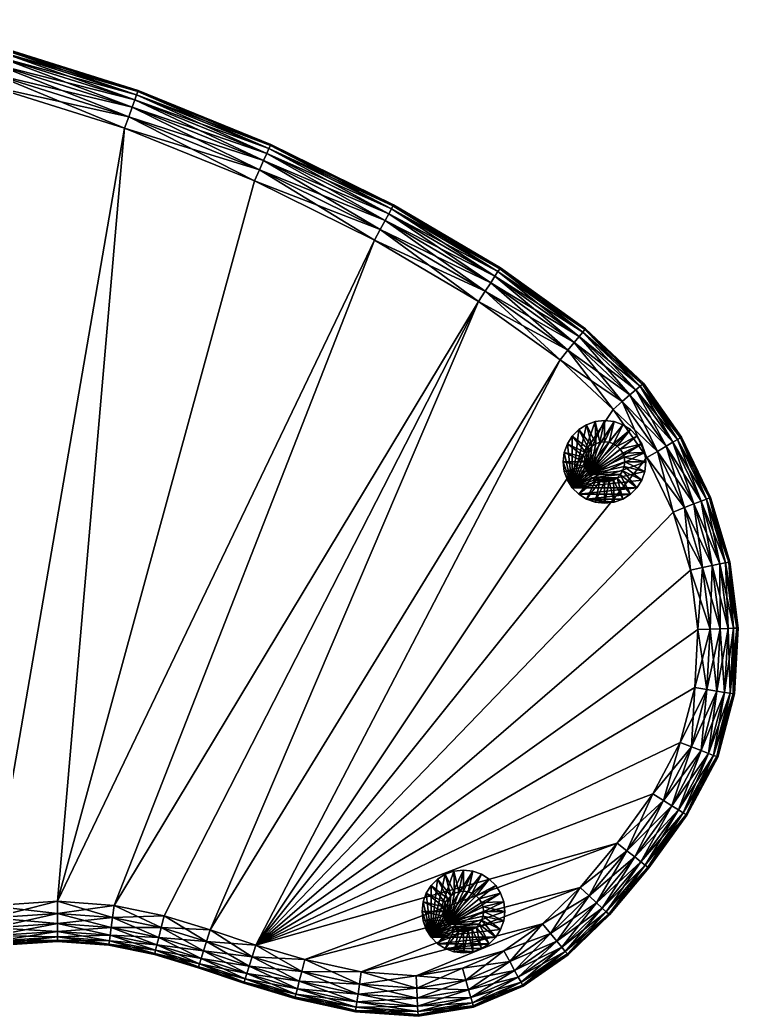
# Model space of a CAD drawing. Header units: inches. Extents: x -27.4 to 27.4, y -17.4 to 17.4.
# Drawn here: x 6.19 to 27.4, y -12.31 to 17.1 of the extents above; entities that cross this region are included whole.
import ezdxf

# ---------------------------------------------------------------- set-up
doc = ezdxf.new("R2010")
doc.units = ezdxf.units.IN
doc.header["$MEASUREMENT"] = 0
doc.layers.get('0').update_dxf_attribs({"color": 196, "true_color": 0x390888})

# ---------------------------------------------------------------- blocks, each defined once
blk = doc.blocks.new('Circle02')
at = {"color": 0}
mesh = blk.add_polyface(dxfattribs=at)
corners = [(1.222, 0), (1.19, 0.28), (1.098, 0.537), (0.954, 0.764), (0.764, 0.954), (0.537, 1.098), (0.28, 1.19), (0, 1.222), (-0.28, 1.19), (-0.537, 1.098), (-0.764, 0.954), (-0.954, 0.764), (-1.098, 0.537), (-1.19, 0.28), (-1.222, 0), (-1.19, -0.28), (-1.098, -0.537), (-0.954, -0.764), (-0.764, -0.954), (-0.537, -1.098), (-0.28, -1.19), (0, -1.222), (0.28, -1.19), (0.537, -1.098), (0.764, -0.954), (0.954, -0.764), (1.098, -0.537), (1.19, -0.28), (1.222, 0, 0.472), (1.19, 0.28, 0.472), (1.098, 0.537, 0.472), (0.954, 0.764, 0.472), (0.764, 0.954, 0.472), (0.537, 1.098, 0.472), (0.28, 1.19, 0.472), (0, 1.222, 0.472), (-0.28, 1.19, 0.472), (-0.537, 1.098, 0.472), (-0.764, 0.954, 0.472), (-0.954, 0.764, 0.472), (-1.098, 0.537, 0.472), (-1.19, 0.28, 0.472), (-1.222, 0, 0.472), (-1.19, -0.28, 0.472), (-1.098, -0.537, 0.472), (-0.954, -0.764, 0.472), (-0.764, -0.954, 0.472), (-0.537, -1.098, 0.472), (-0.28, -1.19, 0.472), (0, -1.222, 0.472), (0.28, -1.19, 0.472), (0.537, -1.098, 0.472), (0.764, -0.954, 0.472), (0.954, -0.764, 0.472), (1.098, -0.537, 0.472), (1.19, -0.28, 0.472), (0.595, 0, 0.7), (0.58, 0.138, 0.7), (0.535, 0.262, 0.7), (0.465, 0.372, 0.7), (0.372, 0.465, 0.7), (0.262, 0.535, 0.7), (0.138, 0.58, 0.7), (0, 0.595, 0.7), (-0.138, 0.58, 0.7), (-0.262, 0.535, 0.7), (-0.372, 0.465, 0.7), (-0.465, 0.372, 0.7), (-0.535, 0.262, 0.7), (-0.58, 0.138, 0.7), (-0.595, 0, 0.7), (-0.58, -0.138, 0.7), (-0.535, -0.262, 0.7), (-0.465, -0.372, 0.7), (-0.372, -0.465, 0.7), (-0.262, -0.535, 0.7), (-0.138, -0.58, 0.7), (0, -0.595, 0.7), (0.138, -0.58, 0.7), (0.262, -0.535, 0.7), (0.372, -0.465, 0.7), (0.465, -0.372, 0.7), (0.535, -0.262, 0.7), (0.58, -0.138, 0.7), (0.595, 0, 7.296), (0.58, 0.138, 7.296), (0.535, 0.262, 7.296), (0.465, 0.372, 7.296), (0.372, 0.465, 7.296), (0.262, 0.535, 7.296), (0.138, 0.58, 7.296), (0, 0.595, 7.296), (-0.138, 0.58, 7.296), (-0.262, 0.535, 7.296), (-0.372, 0.465, 7.296), (-0.465, 0.372, 7.296), (-0.535, 0.262, 7.296), (-0.58, 0.138, 7.296), (-0.595, 0, 7.296), (-0.58, -0.138, 7.296), (-0.535, -0.262, 7.296), (-0.465, -0.372, 7.296), (-0.372, -0.465, 7.296), (-0.262, -0.535, 7.296), (-0.138, -0.58, 7.296), (0, -0.595, 7.296), (0.138, -0.58, 7.296), (0.262, -0.535, 7.296), (0.372, -0.465, 7.296), (0.465, -0.372, 7.296), (0.535, -0.262, 7.296), (0.58, -0.138, 7.296)]
mesh.append_faces([[corners[k] for k in face] for face in [(104, 106, 103, 104)]], dxfattribs={"vtx0": -1, "vtx1": -1, "vtx3": -1, "color": 0})
mesh.append_faces([[corners[k] for k in face] for face in [(17, 15, 14, 17), (17, 14, 13, 17), (17, 13, 12, 17), (17, 12, 11, 17), (17, 11, 10, 17), (17, 10, 9, 17), (17, 9, 8, 17), (17, 8, 7, 17), (17, 7, 6, 17), (17, 6, 5, 17), (17, 5, 4, 17), (17, 4, 3, 17), (17, 3, 2, 17), (17, 2, 1, 17), (17, 1, 0, 17), (17, 0, 27, 17), (17, 27, 26, 17), (17, 26, 25, 17), (18, 25, 24, 18), (19, 24, 23, 19), (19, 23, 22, 19), (109, 101, 102, 109), (108, 102, 103, 108)]], dxfattribs={"vtx0": -1, "vtx2": -1, "vtx3": -1, "color": 0})
mesh.append_faces([[corners[k] for k in face] for face in [(20, 22, 21, 20)]], dxfattribs={"vtx0": -1, "vtx3": -1, "color": 0})
mesh.append_faces([[corners[k] for k in face] for face in [(18, 17, 25, 18), (19, 18, 24, 19), (20, 19, 22, 20), (98, 99, 101, 98), (97, 98, 101, 97), (96, 97, 101, 96), (95, 96, 101, 95), (94, 95, 101, 94), (93, 94, 101, 93), (92, 93, 101, 92), (91, 92, 101, 91), (90, 91, 101, 90), (89, 90, 101, 89), (88, 89, 101, 88), (87, 88, 101, 87), (86, 87, 101, 86), (85, 86, 101, 85), (84, 85, 101, 84), (111, 84, 101, 111), (110, 111, 101, 110), (109, 110, 101, 109), (108, 109, 102, 108), (107, 108, 103, 107), (106, 107, 103, 106)]], dxfattribs={"vtx1": -1, "vtx2": -1, "vtx3": -1, "color": 0})
mesh.append_faces([[corners[k] for k in face] for face in [(29, 28, 0, 29), (0, 1, 29, 0), (30, 29, 1, 30), (1, 2, 30, 1), (31, 30, 2, 31), (2, 3, 31, 2), (32, 31, 3, 32), (3, 4, 32, 3), (33, 32, 4, 33), (4, 5, 33, 4), (34, 33, 5, 34), (5, 6, 34, 5), (35, 34, 6, 35), (6, 7, 35, 6), (36, 35, 7, 36), (7, 8, 36, 7), (37, 36, 8, 37), (8, 9, 37, 8), (38, 37, 9, 38), (9, 10, 38, 9), (39, 38, 10, 39), (10, 11, 39, 10), (40, 39, 11, 40), (11, 12, 40, 11), (41, 40, 12, 41), (12, 13, 41, 12), (42, 41, 13, 42), (13, 14, 42, 13), (43, 42, 14, 43), (14, 15, 43, 14), (44, 43, 15, 44), (15, 16, 44, 15), (45, 44, 16, 45), (16, 17, 45, 16), (46, 45, 17, 46), (17, 18, 46, 17), (47, 46, 18, 47), (18, 19, 47, 18), (48, 47, 19, 48), (19, 20, 48, 19), (49, 48, 20, 49), (20, 21, 49, 20), (50, 49, 21, 50), (21, 22, 50, 21), (51, 50, 22, 51), (22, 23, 51, 22), (52, 51, 23, 52), (23, 24, 52, 23), (53, 52, 24, 53), (24, 25, 53, 24), (54, 53, 25, 54), (25, 26, 54, 25), (55, 54, 26, 55), (26, 27, 55, 26), (28, 55, 27, 28), (27, 0, 28, 27), (17, 16, 15, 17), (104, 105, 106, 104), (99, 100, 101, 99), (28, 29, 57, 28), (57, 56, 28, 57), (29, 30, 58, 29), (58, 57, 29, 58), (30, 31, 59, 30), (59, 58, 30, 59), (31, 32, 60, 31), (60, 59, 31, 60), (32, 33, 61, 32), (61, 60, 32, 61), (33, 34, 62, 33), (62, 61, 33, 62), (34, 35, 63, 34), (63, 62, 34, 63), (35, 36, 64, 35), (64, 63, 35, 64), (36, 37, 65, 36), (65, 64, 36, 65), (37, 38, 66, 37), (66, 65, 37, 66), (38, 39, 67, 38), (67, 66, 38, 67), (39, 40, 68, 39), (68, 67, 39, 68), (40, 41, 69, 40), (69, 68, 40, 69), (41, 42, 70, 41), (70, 69, 41, 70), (42, 43, 71, 42), (71, 70, 42, 71), (43, 44, 72, 43), (72, 71, 43, 72), (44, 45, 73, 44), (73, 72, 44, 73), (45, 46, 74, 45), (74, 73, 45, 74), (46, 47, 75, 46), (75, 74, 46, 75), (47, 48, 76, 47), (76, 75, 47, 76), (48, 49, 77, 48), (77, 76, 48, 77), (49, 50, 78, 49), (78, 77, 49, 78), (50, 51, 79, 50), (79, 78, 50, 79), (51, 52, 80, 51), (80, 79, 51, 80), (52, 53, 81, 52), (81, 80, 52, 81), (53, 54, 82, 53), (82, 81, 53, 82), (54, 55, 83, 54), (83, 82, 54, 83), (55, 28, 56, 55), (56, 83, 55, 56), (56, 57, 85, 56), (85, 84, 56, 85), (57, 58, 86, 57), (86, 85, 57, 86), (58, 59, 87, 58), (87, 86, 58, 87), (59, 60, 88, 59), (88, 87, 59, 88), (60, 61, 89, 60), (89, 88, 60, 89), (61, 62, 90, 61), (90, 89, 61, 90), (62, 63, 91, 62), (91, 90, 62, 91), (63, 64, 92, 63), (92, 91, 63, 92), (64, 65, 93, 64), (93, 92, 64, 93), (65, 66, 94, 65), (94, 93, 65, 94), (66, 67, 95, 66), (95, 94, 66, 95), (67, 68, 96, 67), (96, 95, 67, 96), (68, 69, 97, 68), (97, 96, 68, 97), (69, 70, 98, 69), (98, 97, 69, 98), (70, 71, 99, 70), (99, 98, 70, 99), (71, 72, 100, 71), (100, 99, 71, 100), (72, 73, 101, 72), (101, 100, 72, 101), (73, 74, 102, 73), (102, 101, 73, 102), (74, 75, 103, 74), (103, 102, 74, 103), (75, 76, 104, 75), (104, 103, 75, 104), (76, 77, 105, 76), (105, 104, 76, 105), (77, 78, 106, 77), (106, 105, 77, 106), (78, 79, 107, 78), (107, 106, 78, 107), (79, 80, 108, 79), (108, 107, 79, 108), (80, 81, 109, 80), (109, 108, 80, 109), (81, 82, 110, 81), (110, 109, 81, 110), (82, 83, 111, 82), (111, 110, 82, 111), (83, 56, 84, 83), (84, 111, 83, 84)]], dxfattribs={"vtx2": -1, "vtx3": -1, "color": 0})

msp = doc.modelspace()

# ---------------------------------------------------------------- block references
at = {"color": 93, "true_color": 0x57e157}
for p in [(23.455, 4.049), (19.288, -9.223)]:
    msp.add_blockref('Circle02', p, dxfattribs=at)

# ---------------------------------------------------------------- meshes
at = {"color": 134, "true_color": 0x1bb194}
mesh = msp.add_polyface(dxfattribs=at)
corners = [(5.647, 16.282, 14.567), (9.685, 15.014, 14.567), (9.685, 15.014, 8.268), (5.647, 16.282, 8.268), (9.673, 14.983, 14.928), (13.588, 13.393, 14.928), (5.639, 16.25, 7.907), (9.673, 14.983, 7.907), (5.639, 16.25, 14.928), (1.656, 17.067, 7.907), (1.661, 17.099, 14.567), (9.64, 14.89, 7.612), (13.588, 13.393, 7.907), (9.585, 14.736, 7.382), (13.547, 13.303, 7.612), (9.507, 14.52, 7.218), (13.48, 13.153, 7.382), (9.407, 14.242, 7.119), (13.386, 12.944, 7.218), (9.285, 13.902, 7.087), (13.265, 12.674, 7.119), (9.64, 14.89, 15.223), (13.547, 13.303, 15.223), (9.585, 14.736, 15.453), (13.48, 13.153, 15.453), (9.507, 14.52, 15.617), (13.386, 12.944, 15.617), (9.407, 14.242, 15.715), (13.265, 12.674, 15.715), (9.285, 13.902, 15.748), (13.117, 12.345, 15.748), (5.614, 16.155, 7.612), (5.573, 15.996, 7.382), (5.515, 15.773, 7.218), (5.441, 15.487, 7.119), (5.351, 15.137, 7.087), (5.614, 16.155, 15.223), (5.573, 15.996, 15.453), (5.515, 15.773, 15.617), (5.441, 15.487, 15.715), (5.351, 15.137, 15.748), (1.642, 16.969, 7.612), (1.619, 16.806, 7.382), (1.586, 16.579, 7.218), (1.544, 16.286, 7.119), (1.493, 15.928, 7.087), (1.656, 17.067, 14.928), (1.642, 16.969, 15.223), (1.619, 16.806, 15.453), (1.586, 16.579, 15.617), (1.544, 16.286, 15.715)]
mesh.append_faces([[corners[k] for k in face] for face in [(0, 1, 2, 0), (2, 3, 0, 2), (1, 4, 5, 1), (6, 3, 2, 6), (2, 7, 6, 2), (4, 1, 0, 4), (0, 8, 4, 0), (3, 6, 9, 3), (8, 0, 10, 8), (11, 7, 12, 11), (13, 11, 14, 13), (15, 13, 16, 15), (17, 15, 18, 17), (19, 17, 20, 19), (4, 21, 22, 4), (21, 23, 24, 21), (23, 25, 26, 23), (25, 27, 28, 25), (27, 29, 30, 27), (31, 6, 7, 31), (7, 11, 31, 7), (32, 31, 11, 32), (11, 13, 32, 11), (33, 32, 13, 33), (13, 15, 33, 13), (34, 33, 15, 34), (15, 17, 34, 15), (35, 34, 17, 35), (17, 19, 35, 17), (21, 4, 8, 21), (8, 36, 21, 8), (23, 21, 36, 23), (36, 37, 23, 36), (25, 23, 37, 25), (37, 38, 25, 37), (27, 25, 38, 27), (38, 39, 27, 38), (29, 27, 39, 29), (39, 40, 29, 39), (6, 31, 41, 6), (31, 32, 42, 31), (32, 33, 43, 32), (33, 34, 44, 33), (34, 35, 45, 34), (36, 8, 46, 36), (37, 36, 47, 37), (38, 37, 48, 38), (39, 38, 49, 39), (40, 39, 50, 40)]], dxfattribs={"vtx2": -1, "vtx3": -1, "color": 134})
mesh = msp.add_polyface(dxfattribs=at)
corners = [(17.223, 11.636, 14.567), (20.379, 9.78, 14.567), (20.379, 9.78, 8.268), (17.223, 11.636, 8.268), (22.144, 7.068, 7.087), (23.704, 5.594, 7.087), (13.157, -10.215, 7.087), (11.815, -9.766, 7.087), (19.736, 8.788, 7.087), (10.458, -9.352, 7.087), (8.981, -9.045, 7.087), (16.662, 10.596, 7.087), (7.307, -8.924, 7.087), (13.117, 12.345, 7.087), (9.285, 13.902, 7.087), (5.314, -9.056, 7.087), (5.351, 15.137, 7.087), (3.178, -9.635, 7.087), (13.157, -10.215, 15.748), (26.115, -2.615, 15.748), (26.211, -0.899, 15.748), (25.991, 0.853, 15.748), (25.478, 2.569, 15.748), (24.702, 4.177, 15.748), (23.704, 5.594, 15.748), (22.144, 7.068, 15.748), (11.815, -9.766, 15.748), (19.736, 8.788, 15.748), (10.458, -9.352, 15.748), (8.981, -9.045, 15.748), (16.662, 10.596, 15.748), (7.307, -8.924, 15.748), (13.117, 12.345, 15.748), (9.285, 13.902, 15.748), (5.314, -9.056, 15.748), (5.351, 15.137, 15.748), (3.178, -9.635, 15.748), (20.362, 9.752, 7.907), (17.208, 11.607, 7.907), (20.362, 9.752, 14.928), (19.932, 9.091, 15.715), (20.308, 9.669, 7.612), (17.161, 11.52, 7.612), (20.219, 9.532, 7.382), (17.083, 11.376, 7.382), (20.093, 9.339, 7.218), (16.974, 11.173, 7.218), (16.834, 10.913, 7.119), (19.932, 9.091, 7.119), (20.308, 9.669, 15.223), (17.208, 11.607, 14.928), (20.219, 9.532, 15.453), (17.161, 11.52, 15.223), (20.093, 9.339, 15.617), (17.083, 11.376, 15.453), (16.974, 11.173, 15.617), (16.834, 10.913, 15.715)]
mesh.append_faces([[corners[k] for k in face] for face in [(4, 6, 7, 4), (8, 7, 9, 8), (8, 9, 10, 8), (11, 10, 12, 11), (14, 12, 15, 14), (16, 15, 17, 16), (18, 19, 20, 18), (18, 20, 21, 18), (18, 21, 22, 18), (18, 22, 23, 18), (18, 23, 24, 18), (18, 24, 25, 18), (26, 25, 27, 26), (29, 27, 30, 29), (31, 30, 32, 31), (31, 32, 33, 31), (34, 33, 35, 34)]], dxfattribs={"vtx0": -1, "vtx2": -1, "vtx3": -1, "color": 134})
mesh.append_faces([[corners[k] for k in face] for face in [(4, 5, 6, 4), (8, 4, 7, 8), (11, 8, 10, 11), (13, 11, 12, 13), (14, 13, 12, 14), (16, 14, 15, 16), (26, 18, 25, 26), (28, 26, 27, 28), (29, 28, 27, 29), (31, 29, 30, 31), (34, 31, 33, 34), (36, 34, 35, 36)]], dxfattribs={"vtx1": -1, "vtx2": -1, "vtx3": -1, "color": 134})
mesh.append_faces([[corners[k] for k in face] for face in [(0, 1, 2, 0), (2, 3, 0, 2), (2, 37, 38, 2), (39, 1, 0, 39), (40, 27, 25, 40), (37, 41, 42, 37), (41, 43, 44, 41), (43, 45, 46, 43), (47, 46, 45, 47), (45, 48, 47, 45), (11, 47, 48, 11), (48, 8, 11, 48), (49, 39, 50, 49), (51, 49, 52, 51), (53, 51, 54, 53), (40, 53, 55, 40), (55, 56, 40, 55), (27, 40, 56, 27), (56, 30, 27, 56)]], dxfattribs={"vtx2": -1, "vtx3": -1, "color": 134})
mesh = msp.add_polyface(dxfattribs=at)
corners = [(13.601, 13.423, 14.567), (17.223, 11.636, 14.567), (17.223, 11.636, 8.268), (13.601, 13.423, 8.268), (9.685, 15.014, 14.567), (9.685, 15.014, 8.268), (17.208, 11.607, 7.907), (20.379, 9.78, 8.268), (17.208, 11.607, 14.928), (20.362, 9.752, 14.928), (13.588, 13.393, 7.907), (13.588, 13.393, 14.928), (9.673, 14.983, 7.907), (17.161, 11.52, 7.612), (20.362, 9.752, 7.907), (17.083, 11.376, 7.382), (20.308, 9.669, 7.612), (16.974, 11.173, 7.218), (20.219, 9.532, 7.382), (17.161, 11.52, 15.223), (20.308, 9.669, 15.223), (17.083, 11.376, 15.453), (20.219, 9.532, 15.453), (16.974, 11.173, 15.617), (20.093, 9.339, 15.617), (13.547, 13.303, 7.612), (13.48, 13.153, 7.382), (13.386, 12.944, 7.218), (13.265, 12.674, 7.119), (16.834, 10.913, 7.119), (13.117, 12.345, 7.087), (16.662, 10.596, 7.087), (13.547, 13.303, 15.223), (13.48, 13.153, 15.453), (13.386, 12.944, 15.617), (16.834, 10.913, 15.715), (13.265, 12.674, 15.715), (16.662, 10.596, 15.748), (13.117, 12.345, 15.748), (9.64, 14.89, 7.612), (9.585, 14.736, 7.382), (9.507, 14.52, 7.218), (9.407, 14.242, 7.119), (9.285, 13.902, 7.087), (9.673, 14.983, 14.928), (9.64, 14.89, 15.223), (9.585, 14.736, 15.453), (9.507, 14.52, 15.617), (9.407, 14.242, 15.715)]
mesh.append_faces([[corners[k] for k in face] for face in [(0, 1, 2, 0), (2, 3, 0, 2), (4, 0, 3, 4), (3, 5, 4, 3), (6, 2, 7, 6), (1, 8, 9, 1), (10, 3, 2, 10), (2, 6, 10, 2), (8, 1, 0, 8), (0, 11, 8, 0), (12, 5, 3, 12), (3, 10, 12, 3), (11, 0, 4, 11), (13, 6, 14, 13), (15, 13, 16, 15), (17, 15, 18, 17), (8, 19, 20, 8), (19, 21, 22, 19), (21, 23, 24, 21), (25, 10, 6, 25), (6, 13, 25, 6), (26, 25, 13, 26), (13, 15, 26, 13), (27, 26, 15, 27), (15, 17, 27, 15), (28, 27, 17, 28), (17, 29, 28, 17), (30, 28, 29, 30), (29, 31, 30, 29), (19, 8, 11, 19), (11, 32, 19, 11), (21, 19, 32, 21), (32, 33, 21, 32), (23, 21, 33, 23), (33, 34, 23, 33), (35, 23, 34, 35), (34, 36, 35, 34), (37, 35, 36, 37), (36, 38, 37, 36), (10, 25, 39, 10), (25, 26, 40, 25), (26, 27, 41, 26), (27, 28, 42, 27), (28, 30, 43, 28), (32, 11, 44, 32), (33, 32, 45, 33), (34, 33, 46, 34), (36, 34, 47, 36), (38, 36, 48, 38)]], dxfattribs={"vtx2": -1, "vtx3": -1, "color": 134})
mesh = msp.add_polyface(dxfattribs=at)
corners = [(22.896, 7.982, 14.567), (24.602, 6.37, 14.567), (24.602, 6.37, 8.268), (20.379, 9.78, 14.567), (22.896, 7.982, 8.268), (20.379, 9.78, 8.268), (25.688, -4.232, 7.087), (24.883, -5.755, 7.087), (13.157, -10.215, 7.087), (26.115, -2.615, 7.087), (26.211, -0.899, 7.087), (25.991, 0.853, 7.087), (25.478, 2.569, 7.087), (24.702, 4.177, 7.087), (23.704, 5.594, 7.087), (22.875, 7.957, 7.907), (22.875, 7.957, 14.928), (24.577, 6.349, 14.928), (20.362, 9.752, 7.907), (20.362, 9.752, 14.928), (22.813, 7.881, 7.612), (24.577, 6.349, 7.907), (22.708, 7.754, 7.382), (24.502, 6.284, 7.612), (22.562, 7.576, 7.218), (24.377, 6.176, 7.382), (22.374, 7.347, 7.119), (24.203, 6.025, 7.218), (23.978, 5.831, 7.119), (22.144, 7.068, 7.087), (22.813, 7.881, 15.223), (24.502, 6.284, 15.223), (22.708, 7.754, 15.453), (24.377, 6.176, 15.453), (22.562, 7.576, 15.617), (24.203, 6.025, 15.617), (23.978, 5.831, 15.715), (22.374, 7.347, 15.715), (23.704, 5.594, 15.748), (22.144, 7.068, 15.748), (20.308, 9.669, 7.612), (20.219, 9.532, 7.382), (20.093, 9.339, 7.218), (19.932, 9.091, 7.119), (19.736, 8.788, 7.087), (20.308, 9.669, 15.223), (20.219, 9.532, 15.453), (20.093, 9.339, 15.617), (19.932, 9.091, 15.715)]
mesh.append_faces([[corners[k] for k in face] for face in [(6, 7, 8, 6), (9, 6, 8, 9), (10, 9, 8, 10), (11, 10, 8, 11), (12, 11, 8, 12), (13, 12, 8, 13), (14, 13, 8, 14)]], dxfattribs={"vtx1": -1, "vtx2": -1, "vtx3": -1, "color": 134})
mesh.append_faces([[corners[k] for k in face] for face in [(0, 1, 2, 0), (3, 0, 4, 3), (4, 5, 3, 4), (15, 4, 2, 15), (0, 16, 17, 0), (18, 5, 4, 18), (4, 15, 18, 4), (16, 0, 3, 16), (3, 19, 16, 3), (20, 15, 21, 20), (22, 20, 23, 22), (24, 22, 25, 24), (26, 24, 27, 26), (27, 28, 26, 27), (29, 26, 28, 29), (28, 14, 29, 28), (16, 30, 31, 16), (30, 32, 33, 30), (32, 34, 35, 32), (36, 35, 34, 36), (34, 37, 36, 34), (38, 36, 37, 38), (37, 39, 38, 37), (40, 18, 15, 40), (15, 20, 40, 15), (41, 40, 20, 41), (20, 22, 41, 20), (42, 41, 22, 42), (22, 24, 42, 22), (43, 42, 24, 43), (24, 26, 43, 24), (44, 43, 26, 44), (26, 29, 44, 26), (30, 16, 19, 30), (19, 45, 30, 19), (32, 30, 45, 32), (45, 46, 32, 45), (34, 32, 46, 34), (46, 47, 34, 46), (37, 34, 47, 37), (47, 48, 37, 47), (39, 37, 48, 39)]], dxfattribs={"vtx2": -1, "vtx3": -1, "color": 134})
mesh = msp.add_polyface(dxfattribs=at)
corners = [(25.723, 4.778, 14.567), (26.583, 2.998, 14.567), (26.583, 2.998, 8.268), (25.723, 4.778, 8.268), (24.602, 6.37, 14.567), (24.602, 6.37, 8.268), (22.896, 7.982, 8.268), (22.896, 7.982, 14.567), (25.695, 4.761, 7.907), (25.695, 4.761, 14.928), (26.552, 2.986, 14.928), (24.577, 6.349, 7.907), (24.577, 6.349, 14.928), (22.875, 7.957, 7.907), (25.609, 4.711, 7.612), (26.552, 2.986, 7.907), (25.468, 4.628, 7.382), (26.46, 2.95, 7.612), (25.269, 4.511, 7.218), (26.307, 2.891, 7.382), (25.014, 4.361, 7.119), (26.092, 2.807, 7.218), (24.702, 4.177, 7.087), (25.816, 2.7, 7.119), (25.609, 4.711, 15.223), (26.46, 2.95, 15.223), (25.468, 4.628, 15.453), (26.307, 2.891, 15.453), (25.269, 4.511, 15.617), (26.092, 2.807, 15.617), (25.014, 4.361, 15.715), (25.816, 2.7, 15.715), (24.702, 4.177, 15.748), (25.478, 2.569, 15.748), (24.502, 6.284, 7.612), (24.377, 6.176, 7.382), (24.203, 6.025, 7.218), (23.978, 5.831, 7.119), (23.704, 5.594, 7.087), (24.502, 6.284, 15.223), (24.377, 6.176, 15.453), (24.203, 6.025, 15.617), (23.978, 5.831, 15.715), (23.704, 5.594, 15.748), (22.813, 7.881, 7.612), (22.708, 7.754, 7.382), (22.562, 7.576, 7.218), (22.875, 7.957, 14.928), (22.813, 7.881, 15.223), (22.708, 7.754, 15.453)]
mesh.append_faces([[corners[k] for k in face] for face in [(0, 1, 2, 0), (2, 3, 0, 2), (4, 0, 3, 4), (3, 5, 4, 3), (5, 6, 7, 5), (8, 3, 2, 8), (0, 9, 10, 0), (11, 5, 3, 11), (3, 8, 11, 3), (9, 0, 4, 9), (4, 12, 9, 4), (5, 11, 13, 5), (12, 4, 7, 12), (14, 8, 15, 14), (16, 14, 17, 16), (18, 16, 19, 18), (20, 18, 21, 20), (22, 20, 23, 22), (9, 24, 25, 9), (24, 26, 27, 24), (26, 28, 29, 26), (28, 30, 31, 28), (30, 32, 33, 30), (34, 11, 8, 34), (8, 14, 34, 8), (35, 34, 14, 35), (14, 16, 35, 14), (36, 35, 16, 36), (16, 18, 36, 16), (37, 36, 18, 37), (18, 20, 37, 18), (38, 37, 20, 38), (20, 22, 38, 20), (24, 9, 12, 24), (12, 39, 24, 12), (26, 24, 39, 26), (39, 40, 26, 39), (28, 26, 40, 28), (40, 41, 28, 40), (30, 28, 41, 30), (41, 42, 30, 41), (32, 30, 42, 32), (42, 43, 32, 42), (11, 34, 44, 11), (34, 35, 45, 34), (35, 36, 46, 35), (39, 12, 47, 39), (40, 39, 48, 40), (41, 40, 49, 41)]], dxfattribs={"vtx2": -1, "vtx3": -1, "color": 134})
mesh = msp.add_polyface(dxfattribs=at)
corners = [(26.583, 2.998, 14.567), (27.151, 1.097, 14.567), (27.151, 1.097, 8.268), (26.583, 2.998, 8.268), (27.119, 1.09, 7.907), (27.396, -0.858, 8.268), (27.119, 1.09, 14.928), (27.363, -0.86, 14.928), (26.552, 2.986, 7.907), (26.552, 2.986, 14.928), (25.695, 4.761, 7.907), (25.723, 4.778, 14.567), (27.022, 1.07, 7.612), (27.363, -0.86, 7.907), (26.861, 1.036, 7.382), (27.265, -0.863, 7.612), (26.636, 0.988, 7.218), (27.1, -0.869, 7.382), (26.346, 0.927, 7.119), (26.869, -0.877, 7.218), (27.022, 1.07, 15.223), (27.265, -0.863, 15.223), (26.861, 1.036, 15.453), (27.1, -0.869, 15.453), (26.636, 0.988, 15.617), (26.869, -0.877, 15.617), (26.346, 0.927, 15.715), (26.573, -0.887, 15.715), (25.991, 0.853, 15.748), (26.211, -0.899, 15.748), (26.46, 2.95, 7.612), (26.307, 2.891, 7.382), (26.092, 2.807, 7.218), (25.816, 2.7, 7.119), (25.478, 2.569, 7.087), (25.991, 0.853, 7.087), (26.46, 2.95, 15.223), (26.307, 2.891, 15.453), (26.092, 2.807, 15.617), (25.816, 2.7, 15.715), (25.478, 2.569, 15.748), (25.609, 4.711, 7.612), (25.468, 4.628, 7.382), (25.269, 4.511, 7.218), (25.014, 4.361, 7.119), (24.702, 4.177, 7.087), (25.695, 4.761, 14.928), (25.609, 4.711, 15.223), (25.468, 4.628, 15.453), (25.269, 4.511, 15.617), (25.014, 4.361, 15.715)]
mesh.append_faces([[corners[k] for k in face] for face in [(0, 1, 2, 0), (2, 3, 0, 2), (4, 2, 5, 4), (1, 6, 7, 1), (8, 3, 2, 8), (2, 4, 8, 2), (6, 1, 0, 6), (0, 9, 6, 0), (3, 8, 10, 3), (9, 0, 11, 9), (12, 4, 13, 12), (14, 12, 15, 14), (16, 14, 17, 16), (18, 16, 19, 18), (6, 20, 21, 6), (20, 22, 23, 20), (22, 24, 25, 22), (24, 26, 27, 24), (26, 28, 29, 26), (30, 8, 4, 30), (4, 12, 30, 4), (31, 30, 12, 31), (12, 14, 31, 12), (32, 31, 14, 32), (14, 16, 32, 14), (33, 32, 16, 33), (16, 18, 33, 16), (34, 33, 18, 34), (18, 35, 34, 18), (20, 6, 9, 20), (9, 36, 20, 9), (22, 20, 36, 22), (36, 37, 22, 36), (24, 22, 37, 24), (37, 38, 24, 37), (26, 24, 38, 26), (38, 39, 26, 38), (28, 26, 39, 28), (39, 40, 28, 39), (8, 30, 41, 8), (30, 31, 42, 30), (31, 32, 43, 31), (32, 33, 44, 32), (33, 34, 45, 33), (36, 9, 46, 36), (37, 36, 47, 37), (38, 37, 48, 38), (39, 38, 49, 39), (40, 39, 50, 40)]], dxfattribs={"vtx2": -1, "vtx3": -1, "color": 134})
mesh = msp.add_polyface(dxfattribs=at)
corners = [(27.396, -0.858, 14.567), (27.288, -2.801, 14.567), (27.288, -2.801, 8.268), (27.396, -0.858, 8.268), (27.151, 1.097, 14.567), (27.151, 1.097, 8.268), (27.363, -0.86, 7.907), (27.255, -2.796, 7.907), (27.255, -2.796, 14.928), (27.363, -0.86, 14.928), (27.119, 1.09, 7.907), (26.995, -2.755, 7.382), (27.158, -2.78, 7.612), (26.672, -4.616, 7.612), (26.767, -2.718, 7.218), (26.519, -4.556, 7.382), (26.474, -2.672, 7.119), (26.303, -4.472, 7.218), (26.115, -2.615, 7.087), (26.026, -4.364, 7.119), (27.158, -2.78, 15.223), (26.995, -2.755, 15.453), (26.519, -4.556, 15.453), (26.767, -2.718, 15.617), (26.303, -4.472, 15.617), (26.474, -2.672, 15.715), (26.026, -4.364, 15.715), (26.115, -2.615, 15.748), (25.688, -4.232, 15.748), (27.265, -0.863, 7.612), (27.1, -0.869, 7.382), (26.869, -0.877, 7.218), (26.573, -0.887, 7.119), (26.211, -0.899, 7.087), (27.265, -0.863, 15.223), (27.1, -0.869, 15.453), (26.869, -0.877, 15.617), (26.573, -0.887, 15.715), (26.211, -0.899, 15.748), (27.022, 1.07, 7.612), (26.861, 1.036, 7.382), (26.636, 0.988, 7.218), (26.346, 0.927, 7.119), (25.991, 0.853, 7.087), (27.119, 1.09, 14.928), (27.022, 1.07, 15.223), (26.861, 1.036, 15.453), (26.636, 0.988, 15.617), (26.346, 0.927, 15.715)]
mesh.append_faces([[corners[k] for k in face] for face in [(0, 1, 2, 0), (2, 3, 0, 2), (4, 0, 3, 4), (3, 5, 4, 3), (6, 3, 2, 6), (2, 7, 6, 2), (8, 1, 0, 8), (0, 9, 8, 0), (3, 6, 10, 3), (9, 0, 4, 9), (11, 12, 13, 11), (14, 11, 15, 14), (16, 14, 17, 16), (18, 16, 19, 18), (20, 21, 22, 20), (21, 23, 24, 21), (23, 25, 26, 23), (25, 27, 28, 25), (29, 6, 7, 29), (7, 12, 29, 7), (30, 29, 12, 30), (12, 11, 30, 12), (31, 30, 11, 31), (11, 14, 31, 11), (32, 31, 14, 32), (14, 16, 32, 14), (33, 32, 16, 33), (16, 18, 33, 16), (20, 8, 9, 20), (9, 34, 20, 9), (21, 20, 34, 21), (34, 35, 21, 34), (23, 21, 35, 23), (35, 36, 23, 35), (25, 23, 36, 25), (36, 37, 25, 36), (27, 25, 37, 27), (37, 38, 27, 37), (6, 29, 39, 6), (29, 30, 40, 29), (30, 31, 41, 30), (31, 32, 42, 31), (43, 42, 32, 43), (32, 33, 43, 32), (34, 9, 44, 34), (35, 34, 45, 35), (36, 35, 46, 36), (37, 36, 47, 37), (38, 37, 48, 38)]], dxfattribs={"vtx2": -1, "vtx3": -1, "color": 134})
mesh = msp.add_polyface(dxfattribs=at)
corners = [(20.479, -10.388, 7.087), (19.258, -10.903, 7.087), (17.895, -11.125, 7.087), (21.626, -9.59, 7.087), (16.27, -11.011, 7.087), (22.735, -8.521, 7.087), (14.607, -10.646, 7.087), (23.827, -7.21, 7.087), (13.157, -10.215, 7.087), (17.895, -11.125, 15.748), (19.258, -10.903, 15.748), (20.479, -10.388, 15.748), (21.626, -9.59, 15.748), (16.27, -11.011, 15.748), (22.735, -8.521, 15.748), (14.607, -10.646, 15.748), (23.827, -7.21, 15.748), (13.157, -10.215, 15.748), (24.883, -5.755, 15.748), (25.688, -4.232, 15.748), (26.115, -2.615, 15.748), (21.052, -11.428, 14.567), (21.036, -11.399, 14.928), (19.578, -12.014, 14.928), (16.219, -11.369, 15.715), (16.176, -11.662, 7.218), (16.219, -11.369, 7.119), (17.912, -11.488, 7.119), (16.176, -11.662, 15.617), (17.925, -11.785, 15.617), (17.912, -11.488, 15.715), (19.359, -11.252, 7.119), (19.441, -11.538, 7.218), (17.925, -11.785, 7.218), (19.441, -11.538, 15.617), (19.359, -11.252, 15.715), (20.988, -11.312, 7.612), (21.036, -11.399, 7.907), (19.578, -12.014, 7.907), (20.908, -11.168, 7.382), (19.551, -11.919, 7.612), (20.797, -10.965, 7.218), (19.505, -11.76, 7.382), (20.654, -10.705, 7.119), (20.988, -11.312, 15.223), (19.551, -11.919, 15.223), (20.908, -11.168, 15.453), (19.505, -11.76, 15.453), (20.797, -10.965, 15.617), (20.654, -10.705, 15.715), (21.856, -9.87, 7.119), (21.856, -9.87, 15.715)]
mesh.append_faces([[corners[k] for k in face] for face in [(3, 2, 4, 3), (5, 4, 6, 5), (7, 6, 8, 7), (9, 11, 12, 9), (13, 12, 14, 13), (15, 14, 16, 15), (17, 16, 18, 17), (17, 18, 19, 17), (17, 19, 20, 17)]], dxfattribs={"vtx0": -1, "vtx2": -1, "vtx3": -1, "color": 134})
mesh.append_faces([[corners[k] for k in face] for face in [(3, 0, 2, 3), (5, 3, 4, 5), (13, 9, 12, 13), (15, 13, 14, 15), (17, 15, 16, 17)]], dxfattribs={"vtx1": -1, "vtx2": -1, "vtx3": -1, "color": 134})
mesh.append_faces([[corners[k] for k in face] for face in [(0, 1, 2, 0), (9, 10, 11, 9), (21, 22, 23, 21), (24, 13, 15, 24), (25, 26, 27, 25), (2, 27, 26, 2), (26, 4, 2, 26), (24, 28, 29, 24), (13, 24, 30, 13), (30, 9, 13, 30), (31, 32, 33, 31), (1, 31, 27, 1), (27, 2, 1, 27), (34, 35, 30, 34), (9, 30, 35, 9), (35, 10, 9, 35), (36, 37, 38, 36), (39, 36, 40, 39), (41, 39, 42, 41), (42, 32, 41, 42), (43, 41, 32, 43), (32, 31, 43, 32), (0, 43, 31, 0), (31, 1, 0, 31), (22, 44, 45, 22), (44, 46, 47, 44), (34, 47, 46, 34), (46, 48, 34, 46), (35, 34, 48, 35), (48, 49, 35, 48), (10, 35, 49, 10), (49, 11, 10, 49), (41, 43, 50, 41), (43, 0, 3, 43), (11, 49, 51, 11)]], dxfattribs={"vtx2": -1, "vtx3": -1, "color": 134})
mesh = msp.add_polyface(dxfattribs=at)
corners = [(26.795, -4.664, 14.567), (25.888, -6.381, 14.567), (25.888, -6.381, 8.268), (26.795, -4.664, 8.268), (27.288, -2.801, 14.567), (27.288, -2.801, 8.268), (26.765, -4.652, 7.907), (25.86, -6.364, 7.907), (25.86, -6.364, 14.928), (26.765, -4.652, 14.928), (27.255, -2.796, 7.907), (27.255, -2.796, 14.928), (25.19, -5.946, 7.119), (25.441, -6.103, 7.218), (24.345, -7.613, 7.218), (24.883, -5.755, 7.087), (24.112, -7.432, 7.119), (25.637, -6.224, 15.453), (25.441, -6.103, 15.617), (24.345, -7.613, 15.617), (25.19, -5.946, 15.715), (24.112, -7.432, 15.715), (24.883, -5.755, 15.748), (23.827, -7.21, 15.748), (26.672, -4.616, 7.612), (25.776, -6.311, 7.612), (26.519, -4.556, 7.382), (25.637, -6.224, 7.382), (26.303, -4.472, 7.218), (26.026, -4.364, 7.119), (25.688, -4.232, 7.087), (25.776, -6.311, 15.223), (26.672, -4.616, 15.223), (26.519, -4.556, 15.453), (26.303, -4.472, 15.617), (26.026, -4.364, 15.715), (25.688, -4.232, 15.748), (27.158, -2.78, 7.612), (26.995, -2.755, 7.382), (26.767, -2.718, 7.218), (26.474, -2.672, 7.119), (26.115, -2.615, 7.087), (27.158, -2.78, 15.223), (26.995, -2.755, 15.453), (26.767, -2.718, 15.617), (26.474, -2.672, 15.715)]
mesh.append_faces([[corners[k] for k in face] for face in [(0, 1, 2, 0), (2, 3, 0, 2), (4, 0, 3, 4), (3, 5, 4, 3), (6, 3, 2, 6), (2, 7, 6, 2), (8, 1, 0, 8), (0, 9, 8, 0), (10, 5, 3, 10), (3, 6, 10, 3), (9, 0, 4, 9), (4, 11, 9, 4), (12, 13, 14, 12), (15, 12, 16, 15), (17, 18, 19, 17), (18, 20, 21, 18), (20, 22, 23, 20), (24, 6, 7, 24), (7, 25, 24, 7), (26, 24, 25, 26), (25, 27, 26, 25), (28, 26, 27, 28), (27, 13, 28, 27), (29, 28, 13, 29), (13, 12, 29, 13), (30, 29, 12, 30), (12, 15, 30, 12), (31, 8, 9, 31), (9, 32, 31, 9), (17, 31, 32, 17), (32, 33, 17, 32), (18, 17, 33, 18), (33, 34, 18, 33), (20, 18, 34, 20), (34, 35, 20, 34), (22, 20, 35, 22), (35, 36, 22, 35), (37, 10, 6, 37), (6, 24, 37, 6), (24, 26, 38, 24), (26, 28, 39, 26), (28, 29, 40, 28), (29, 30, 41, 29), (32, 9, 11, 32), (11, 42, 32, 11), (33, 32, 42, 33), (34, 33, 43, 34), (35, 34, 44, 35), (36, 35, 45, 36)]], dxfattribs={"vtx2": -1, "vtx3": -1, "color": 134})
mesh = msp.add_polyface(dxfattribs=at)
corners = [(24.76, -7.936, 14.567), (23.602, -9.326, 14.567), (23.602, -9.326, 8.268), (24.76, -7.936, 8.268), (25.888, -6.381, 14.567), (25.888, -6.381, 8.268), (23.827, -7.21, 7.087), (22.735, -8.521, 7.087), (14.607, -10.646, 7.087), (24.883, -5.755, 7.087), (13.157, -10.215, 7.087), (24.734, -7.916, 7.907), (24.734, -7.916, 14.928), (23.578, -9.304, 14.928), (25.86, -6.364, 7.907), (25.86, -6.364, 14.928), (23, -8.767, 7.119), (21.856, -9.87, 7.119), (23, -8.767, 15.715), (22.735, -8.521, 15.748), (21.626, -9.59, 15.748), (24.656, -7.855, 7.612), (23.578, -9.304, 7.907), (23.505, -9.237, 7.612), (24.526, -7.754, 7.382), (23.385, -9.125, 7.382), (24.345, -7.613, 7.218), (23.217, -8.968, 7.218), (24.112, -7.432, 7.119), (23.505, -9.237, 15.223), (24.656, -7.855, 15.223), (23.385, -9.125, 15.453), (24.526, -7.754, 15.453), (23.217, -8.968, 15.617), (24.345, -7.613, 15.617), (24.112, -7.432, 15.715), (23.827, -7.21, 15.748), (25.776, -6.311, 7.612), (25.637, -6.224, 7.382), (25.441, -6.103, 7.218), (25.19, -5.946, 7.119), (25.776, -6.311, 15.223), (25.637, -6.224, 15.453), (25.441, -6.103, 15.617), (25.19, -5.946, 15.715)]
mesh.append_faces([[corners[k] for k in face] for face in [(6, 7, 8, 6), (9, 6, 10, 9)]], dxfattribs={"vtx1": -1, "vtx2": -1, "vtx3": -1, "color": 134})
mesh.append_faces([[corners[k] for k in face] for face in [(0, 1, 2, 0), (2, 3, 0, 2), (4, 0, 3, 4), (3, 5, 4, 3), (11, 3, 2, 11), (0, 12, 13, 0), (14, 5, 3, 14), (3, 11, 14, 3), (12, 0, 4, 12), (4, 15, 12, 4), (7, 16, 17, 7), (18, 19, 20, 18), (21, 11, 22, 21), (22, 23, 21, 22), (24, 21, 23, 24), (23, 25, 24, 23), (26, 24, 25, 26), (25, 27, 26, 25), (28, 26, 27, 28), (27, 16, 28, 27), (6, 28, 16, 6), (16, 7, 6, 16), (29, 13, 12, 29), (12, 30, 29, 12), (31, 29, 30, 31), (30, 32, 31, 30), (33, 31, 32, 33), (32, 34, 33, 32), (18, 33, 34, 18), (34, 35, 18, 34), (19, 18, 35, 19), (35, 36, 19, 35), (37, 14, 11, 37), (11, 21, 37, 11), (38, 37, 21, 38), (21, 24, 38, 21), (39, 38, 24, 39), (24, 26, 39, 24), (26, 28, 40, 26), (28, 6, 9, 28), (30, 12, 15, 30), (15, 41, 30, 15), (32, 30, 41, 32), (41, 42, 32, 41), (34, 32, 42, 34), (35, 34, 43, 35), (36, 35, 44, 36)]], dxfattribs={"vtx2": -1, "vtx3": -1, "color": 134})
mesh = msp.add_polyface(dxfattribs=at)
corners = [(22.378, -10.506, 14.567), (21.052, -11.428, 14.567), (21.052, -11.428, 8.268), (22.378, -10.506, 8.268), (23.602, -9.326, 14.567), (23.602, -9.326, 8.268), (22.357, -10.48, 7.907), (21.036, -11.399, 7.907), (21.036, -11.399, 14.928), (22.357, -10.48, 14.928), (23.578, -9.304, 7.907), (23.578, -9.304, 14.928), (24.734, -7.916, 7.907), (24.76, -7.936, 14.567), (22.294, -10.404, 7.612), (20.988, -11.312, 7.612), (22.19, -10.277, 7.382), (20.908, -11.168, 7.382), (22.043, -10.099, 7.218), (20.797, -10.965, 7.218), (21.856, -9.87, 7.119), (21.626, -9.59, 7.087), (20.654, -10.705, 7.119), (20.988, -11.312, 15.223), (22.294, -10.404, 15.223), (20.908, -11.168, 15.453), (22.19, -10.277, 15.453), (20.797, -10.965, 15.617), (22.043, -10.099, 15.617), (20.654, -10.705, 15.715), (21.856, -9.87, 15.715), (21.626, -9.59, 15.748), (20.479, -10.388, 15.748), (23.505, -9.237, 7.612), (23.385, -9.125, 7.382), (23.217, -8.968, 7.218), (23, -8.767, 7.119), (22.735, -8.521, 7.087), (23.505, -9.237, 15.223), (23.385, -9.125, 15.453), (23.217, -8.968, 15.617), (23, -8.767, 15.715)]
mesh.append_faces([[corners[k] for k in face] for face in [(0, 1, 2, 0), (2, 3, 0, 2), (4, 0, 3, 4), (3, 5, 4, 3), (6, 3, 2, 6), (2, 7, 6, 2), (8, 1, 0, 8), (0, 9, 8, 0), (10, 5, 3, 10), (3, 6, 10, 3), (9, 0, 4, 9), (4, 11, 9, 4), (5, 10, 12, 5), (11, 4, 13, 11), (14, 6, 7, 14), (7, 15, 14, 7), (16, 14, 15, 16), (15, 17, 16, 15), (18, 16, 17, 18), (17, 19, 18, 17), (20, 18, 19, 20), (21, 20, 22, 21), (23, 8, 9, 23), (9, 24, 23, 9), (25, 23, 24, 25), (24, 26, 25, 24), (27, 25, 26, 27), (26, 28, 27, 26), (29, 27, 28, 29), (28, 30, 29, 28), (30, 31, 32, 30), (33, 10, 6, 33), (6, 14, 33, 6), (34, 33, 14, 34), (14, 16, 34, 14), (35, 34, 16, 35), (16, 18, 35, 16), (36, 35, 18, 36), (18, 20, 36, 18), (20, 21, 37, 20), (24, 9, 11, 24), (11, 38, 24, 11), (26, 24, 38, 26), (38, 39, 26, 38), (28, 26, 39, 28), (39, 40, 28, 39), (30, 28, 40, 30), (40, 41, 30, 40), (31, 30, 41, 31)]], dxfattribs={"vtx2": -1, "vtx3": -1, "color": 134})
mesh = msp.add_polyface(dxfattribs=at)
corners = [(5.509, -10.227, 14.567), (3.611, -10.741, 14.567), (3.611, -10.741, 8.268), (5.509, -10.227, 8.268), (7.303, -10.108, 14.567), (7.303, -10.108, 8.268), (5.504, -10.194, 7.907), (5.504, -10.194, 14.928), (3.599, -10.71, 14.928), (7.303, -10.075, 7.907), (7.303, -10.075, 14.928), (8.823, -10.185, 7.907), (8.818, -10.217, 14.567), (5.487, -10.097, 7.612), (3.599, -10.71, 7.907), (5.46, -9.934, 7.382), (3.563, -10.618, 7.612), (5.422, -9.707, 7.218), (3.503, -10.464, 7.382), (5.373, -9.414, 7.119), (3.419, -10.249, 7.218), (5.314, -9.056, 7.087), (3.31, -9.973, 7.119), (5.487, -10.097, 15.223), (3.563, -10.618, 15.223), (5.46, -9.934, 15.453), (3.503, -10.464, 15.453), (5.422, -9.707, 15.617), (3.419, -10.249, 15.617), (5.373, -9.414, 15.715), (3.31, -9.973, 15.715), (5.314, -9.056, 15.748), (3.178, -9.635, 15.748), (7.304, -9.977, 7.612), (7.304, -9.812, 7.382), (7.305, -9.582, 7.218), (7.306, -9.286, 7.119), (7.307, -8.924, 7.087), (7.304, -9.977, 15.223), (7.304, -9.812, 15.453), (7.305, -9.582, 15.617), (7.306, -9.286, 15.715), (7.307, -8.924, 15.748), (8.836, -10.087, 7.612), (8.859, -9.924, 7.382), (8.891, -9.696, 7.218), (8.823, -10.185, 14.928), (8.836, -10.087, 15.223), (8.859, -9.924, 15.453)]
mesh.append_faces([[corners[k] for k in face] for face in [(0, 1, 2, 0), (2, 3, 0, 2), (4, 0, 3, 4), (3, 5, 4, 3), (6, 3, 2, 6), (0, 7, 8, 0), (9, 5, 3, 9), (3, 6, 9, 3), (7, 0, 4, 7), (4, 10, 7, 4), (5, 9, 11, 5), (10, 4, 12, 10), (13, 6, 14, 13), (15, 13, 16, 15), (17, 15, 18, 17), (19, 17, 20, 19), (21, 19, 22, 21), (7, 23, 24, 7), (23, 25, 26, 23), (25, 27, 28, 25), (27, 29, 30, 27), (29, 31, 32, 29), (33, 9, 6, 33), (6, 13, 33, 6), (34, 33, 13, 34), (13, 15, 34, 13), (35, 34, 15, 35), (15, 17, 35, 15), (36, 35, 17, 36), (17, 19, 36, 17), (37, 36, 19, 37), (19, 21, 37, 19), (23, 7, 10, 23), (10, 38, 23, 10), (25, 23, 38, 25), (38, 39, 25, 38), (27, 25, 39, 27), (39, 40, 27, 39), (29, 27, 40, 29), (40, 41, 29, 40), (31, 29, 41, 31), (41, 42, 31, 41), (9, 33, 43, 9), (33, 34, 44, 33), (34, 35, 45, 34), (38, 10, 46, 38), (39, 38, 47, 39), (40, 39, 48, 40)]], dxfattribs={"vtx2": -1, "vtx3": -1, "color": 134})
mesh = msp.add_polyface(dxfattribs=at)
corners = [(8.818, -10.217, 14.567), (7.303, -10.108, 14.567), (7.303, -10.108, 8.268), (8.818, -10.217, 8.268), (10.165, -10.497, 14.567), (10.165, -10.497, 8.268), (8.823, -10.185, 7.907), (8.823, -10.185, 14.928), (7.303, -10.075, 14.928), (10.173, -10.466, 7.907), (10.173, -10.466, 14.928), (11.465, -10.86, 7.907), (11.455, -10.891, 14.567), (8.836, -10.087, 7.612), (7.303, -10.075, 7.907), (8.859, -9.924, 7.382), (7.304, -9.977, 7.612), (8.891, -9.696, 7.218), (7.304, -9.812, 7.382), (8.931, -9.403, 7.119), (7.305, -9.582, 7.218), (7.306, -9.286, 7.119), (8.981, -9.045, 7.087), (7.307, -8.924, 7.087), (8.836, -10.087, 15.223), (7.304, -9.977, 15.223), (8.859, -9.924, 15.453), (7.304, -9.812, 15.453), (8.891, -9.696, 15.617), (7.305, -9.582, 15.617), (7.306, -9.286, 15.715), (8.931, -9.403, 15.715), (7.307, -8.924, 15.748), (8.981, -9.045, 15.748), (10.198, -10.37, 7.612), (10.238, -10.211, 7.382), (10.295, -9.988, 7.218), (10.368, -9.702, 7.119), (10.458, -9.352, 7.087), (10.198, -10.37, 15.223), (10.238, -10.211, 15.453), (10.295, -9.988, 15.617), (10.368, -9.702, 15.715), (10.458, -9.352, 15.748), (11.495, -10.766, 7.612), (11.465, -10.86, 14.928), (11.495, -10.766, 15.223)]
mesh.append_faces([[corners[k] for k in face] for face in [(0, 1, 2, 0), (2, 3, 0, 2), (4, 0, 3, 4), (3, 5, 4, 3), (6, 3, 2, 6), (0, 7, 8, 0), (9, 5, 3, 9), (3, 6, 9, 3), (7, 0, 4, 7), (4, 10, 7, 4), (5, 9, 11, 5), (10, 4, 12, 10), (13, 6, 14, 13), (15, 13, 16, 15), (17, 15, 18, 17), (19, 17, 20, 19), (20, 21, 19, 20), (22, 19, 21, 22), (21, 23, 22, 21), (7, 24, 25, 7), (24, 26, 27, 24), (26, 28, 29, 26), (30, 29, 28, 30), (28, 31, 30, 28), (32, 30, 31, 32), (31, 33, 32, 31), (34, 9, 6, 34), (6, 13, 34, 6), (35, 34, 13, 35), (13, 15, 35, 13), (36, 35, 15, 36), (15, 17, 36, 15), (37, 36, 17, 37), (17, 19, 37, 17), (38, 37, 19, 38), (19, 22, 38, 19), (24, 7, 10, 24), (10, 39, 24, 10), (26, 24, 39, 26), (39, 40, 26, 39), (28, 26, 40, 28), (40, 41, 28, 40), (31, 28, 41, 31), (41, 42, 31, 41), (33, 31, 42, 33), (42, 43, 33, 42), (9, 34, 44, 9), (39, 10, 45, 39), (40, 39, 46, 40)]], dxfattribs={"vtx2": -1, "vtx3": -1, "color": 134})
mesh = msp.add_polyface(dxfattribs=at)
corners = [(11.455, -10.891, 14.567), (10.165, -10.497, 14.567), (10.165, -10.497, 8.268), (11.455, -10.891, 8.268), (12.801, -11.341, 14.567), (12.801, -11.341, 8.268), (11.465, -10.86, 7.907), (11.465, -10.86, 14.928), (10.173, -10.466, 14.928), (12.811, -11.31, 7.907), (12.811, -11.31, 14.928), (14.32, -11.759, 7.907), (14.312, -11.791, 14.567), (11.495, -10.766, 7.612), (10.173, -10.466, 7.907), (11.545, -10.61, 7.382), (10.198, -10.37, 7.612), (10.238, -10.211, 7.382), (11.615, -10.391, 7.218), (10.295, -9.988, 7.218), (11.705, -10.11, 7.119), (10.368, -9.702, 7.119), (11.815, -9.766, 7.087), (10.458, -9.352, 7.087), (11.495, -10.766, 15.223), (10.198, -10.37, 15.223), (11.545, -10.61, 15.453), (10.238, -10.211, 15.453), (10.295, -9.988, 15.617), (11.615, -10.391, 15.617), (10.368, -9.702, 15.715), (11.705, -10.11, 15.715), (10.458, -9.352, 15.748), (11.815, -9.766, 15.748), (12.84, -11.216, 7.612), (12.89, -11.059, 7.382), (12.959, -10.84, 7.218), (13.048, -10.559, 7.119), (13.157, -10.215, 7.087), (12.84, -11.216, 15.223), (12.89, -11.059, 15.453), (12.959, -10.84, 15.617), (13.048, -10.559, 15.715), (13.157, -10.215, 15.748)]
mesh.append_faces([[corners[k] for k in face] for face in [(0, 1, 2, 0), (2, 3, 0, 2), (4, 0, 3, 4), (3, 5, 4, 3), (6, 3, 2, 6), (0, 7, 8, 0), (9, 5, 3, 9), (3, 6, 9, 3), (7, 0, 4, 7), (4, 10, 7, 4), (5, 9, 11, 5), (10, 4, 12, 10), (13, 6, 14, 13), (15, 13, 16, 15), (16, 17, 15, 16), (18, 15, 17, 18), (17, 19, 18, 17), (20, 18, 19, 20), (19, 21, 20, 19), (22, 20, 21, 22), (21, 23, 22, 21), (7, 24, 25, 7), (24, 26, 27, 24), (28, 27, 26, 28), (26, 29, 28, 26), (30, 28, 29, 30), (29, 31, 30, 29), (32, 30, 31, 32), (31, 33, 32, 31), (34, 9, 6, 34), (6, 13, 34, 6), (35, 34, 13, 35), (13, 15, 35, 13), (36, 35, 15, 36), (15, 18, 36, 15), (37, 36, 18, 37), (18, 20, 37, 18), (38, 37, 20, 38), (20, 22, 38, 20), (24, 7, 10, 24), (10, 39, 24, 10), (26, 24, 39, 26), (39, 40, 26, 39), (29, 26, 40, 29), (40, 41, 29, 40), (31, 29, 41, 31), (41, 42, 31, 41), (33, 31, 42, 33), (42, 43, 33, 42)]], dxfattribs={"vtx2": -1, "vtx3": -1, "color": 134})
mesh = msp.add_polyface(dxfattribs=at)
corners = [(14.312, -11.791, 14.567), (12.801, -11.341, 14.567), (12.801, -11.341, 8.268), (14.312, -11.791, 8.268), (16.101, -12.183, 14.567), (16.101, -12.183, 8.268), (14.32, -11.759, 7.907), (14.32, -11.759, 14.928), (12.811, -11.31, 14.928), (16.106, -12.15, 7.907), (16.106, -12.15, 14.928), (14.345, -11.664, 7.612), (12.811, -11.31, 7.907), (12.84, -11.216, 7.612), (14.386, -11.505, 7.382), (12.89, -11.059, 7.382), (14.443, -11.282, 7.218), (12.959, -10.84, 7.218), (14.517, -10.996, 7.119), (13.048, -10.559, 7.119), (14.607, -10.646, 7.087), (13.157, -10.215, 7.087), (12.84, -11.216, 15.223), (14.345, -11.664, 15.223), (12.89, -11.059, 15.453), (14.386, -11.505, 15.453), (12.959, -10.84, 15.617), (14.443, -11.282, 15.617), (13.048, -10.559, 15.715), (14.517, -10.996, 15.715), (13.157, -10.215, 15.748), (14.607, -10.646, 15.748), (16.12, -12.053, 7.612), (16.144, -11.89, 7.382), (16.176, -11.662, 7.218), (16.219, -11.369, 7.119), (16.27, -11.011, 7.087), (16.12, -12.053, 15.223), (16.144, -11.89, 15.453), (16.176, -11.662, 15.617), (16.219, -11.369, 15.715)]
mesh.append_faces([[corners[k] for k in face] for face in [(0, 1, 2, 0), (2, 3, 0, 2), (4, 0, 3, 4), (3, 5, 4, 3), (6, 3, 2, 6), (0, 7, 8, 0), (9, 5, 3, 9), (3, 6, 9, 3), (7, 0, 4, 7), (4, 10, 7, 4), (11, 6, 12, 11), (12, 13, 11, 12), (14, 11, 13, 14), (13, 15, 14, 13), (16, 14, 15, 16), (15, 17, 16, 15), (18, 16, 17, 18), (17, 19, 18, 17), (20, 18, 19, 20), (19, 21, 20, 19), (22, 8, 7, 22), (7, 23, 22, 7), (24, 22, 23, 24), (23, 25, 24, 23), (26, 24, 25, 26), (25, 27, 26, 25), (28, 26, 27, 28), (27, 29, 28, 27), (30, 28, 29, 30), (29, 31, 30, 29), (32, 9, 6, 32), (6, 11, 32, 6), (33, 32, 11, 33), (11, 14, 33, 11), (34, 33, 14, 34), (14, 16, 34, 14), (35, 34, 16, 35), (16, 18, 35, 16), (36, 35, 18, 36), (18, 20, 36, 18), (23, 7, 10, 23), (10, 37, 23, 10), (25, 23, 37, 25), (37, 38, 25, 37), (27, 25, 38, 27), (38, 39, 27, 38), (29, 27, 39, 29), (39, 40, 29, 39), (31, 29, 40, 31)]], dxfattribs={"vtx2": -1, "vtx3": -1, "color": 134})
mesh = msp.add_polyface(dxfattribs=at)
corners = [(17.95, -12.313, 14.567), (16.101, -12.183, 14.567), (16.101, -12.183, 8.268), (17.95, -12.313, 8.268), (19.588, -12.046, 14.567), (19.588, -12.046, 8.268), (21.052, -11.428, 14.567), (21.052, -11.428, 8.268), (17.948, -12.28, 7.907), (16.106, -12.15, 7.907), (16.106, -12.15, 14.928), (17.948, -12.28, 14.928), (19.578, -12.014, 7.907), (19.578, -12.014, 14.928), (21.036, -11.399, 7.907), (17.943, -12.181, 7.612), (16.12, -12.053, 7.612), (17.936, -12.016, 7.382), (16.144, -11.89, 7.382), (17.925, -11.785, 7.218), (16.176, -11.662, 7.218), (17.912, -11.488, 7.119), (16.12, -12.053, 15.223), (17.943, -12.181, 15.223), (16.144, -11.89, 15.453), (17.936, -12.016, 15.453), (16.176, -11.662, 15.617), (17.925, -11.785, 15.617), (17.912, -11.488, 15.715), (16.219, -11.369, 15.715), (19.551, -11.919, 7.612), (19.505, -11.76, 7.382), (19.441, -11.538, 7.218), (19.359, -11.252, 7.119), (19.551, -11.919, 15.223), (19.505, -11.76, 15.453), (19.441, -11.538, 15.617), (20.988, -11.312, 7.612), (20.908, -11.168, 7.382), (21.036, -11.399, 14.928), (20.988, -11.312, 15.223)]
mesh.append_faces([[corners[k] for k in face] for face in [(0, 1, 2, 0), (2, 3, 0, 2), (4, 0, 3, 4), (3, 5, 4, 3), (6, 4, 5, 6), (5, 7, 6, 5), (8, 3, 2, 8), (2, 9, 8, 2), (10, 1, 0, 10), (0, 11, 10, 0), (12, 5, 3, 12), (3, 8, 12, 3), (11, 0, 4, 11), (4, 13, 11, 4), (14, 7, 5, 14), (5, 12, 14, 5), (13, 4, 6, 13), (15, 8, 9, 15), (9, 16, 15, 9), (17, 15, 16, 17), (16, 18, 17, 16), (19, 17, 18, 19), (18, 20, 19, 18), (21, 19, 20, 21), (22, 10, 11, 22), (11, 23, 22, 11), (24, 22, 23, 24), (23, 25, 24, 23), (26, 24, 25, 26), (25, 27, 26, 25), (27, 28, 29, 27), (30, 12, 8, 30), (8, 15, 30, 8), (31, 30, 15, 31), (15, 17, 31, 15), (32, 31, 17, 32), (17, 19, 32, 17), (19, 21, 33, 19), (23, 11, 13, 23), (13, 34, 23, 13), (25, 23, 34, 25), (34, 35, 25, 34), (27, 25, 35, 27), (35, 36, 27, 35), (28, 27, 36, 28), (12, 30, 37, 12), (30, 31, 38, 30), (34, 13, 39, 34), (35, 34, 40, 35)]], dxfattribs={"vtx2": -1, "vtx3": -1, "color": 134})

doc.saveas('drawing.dxf')
